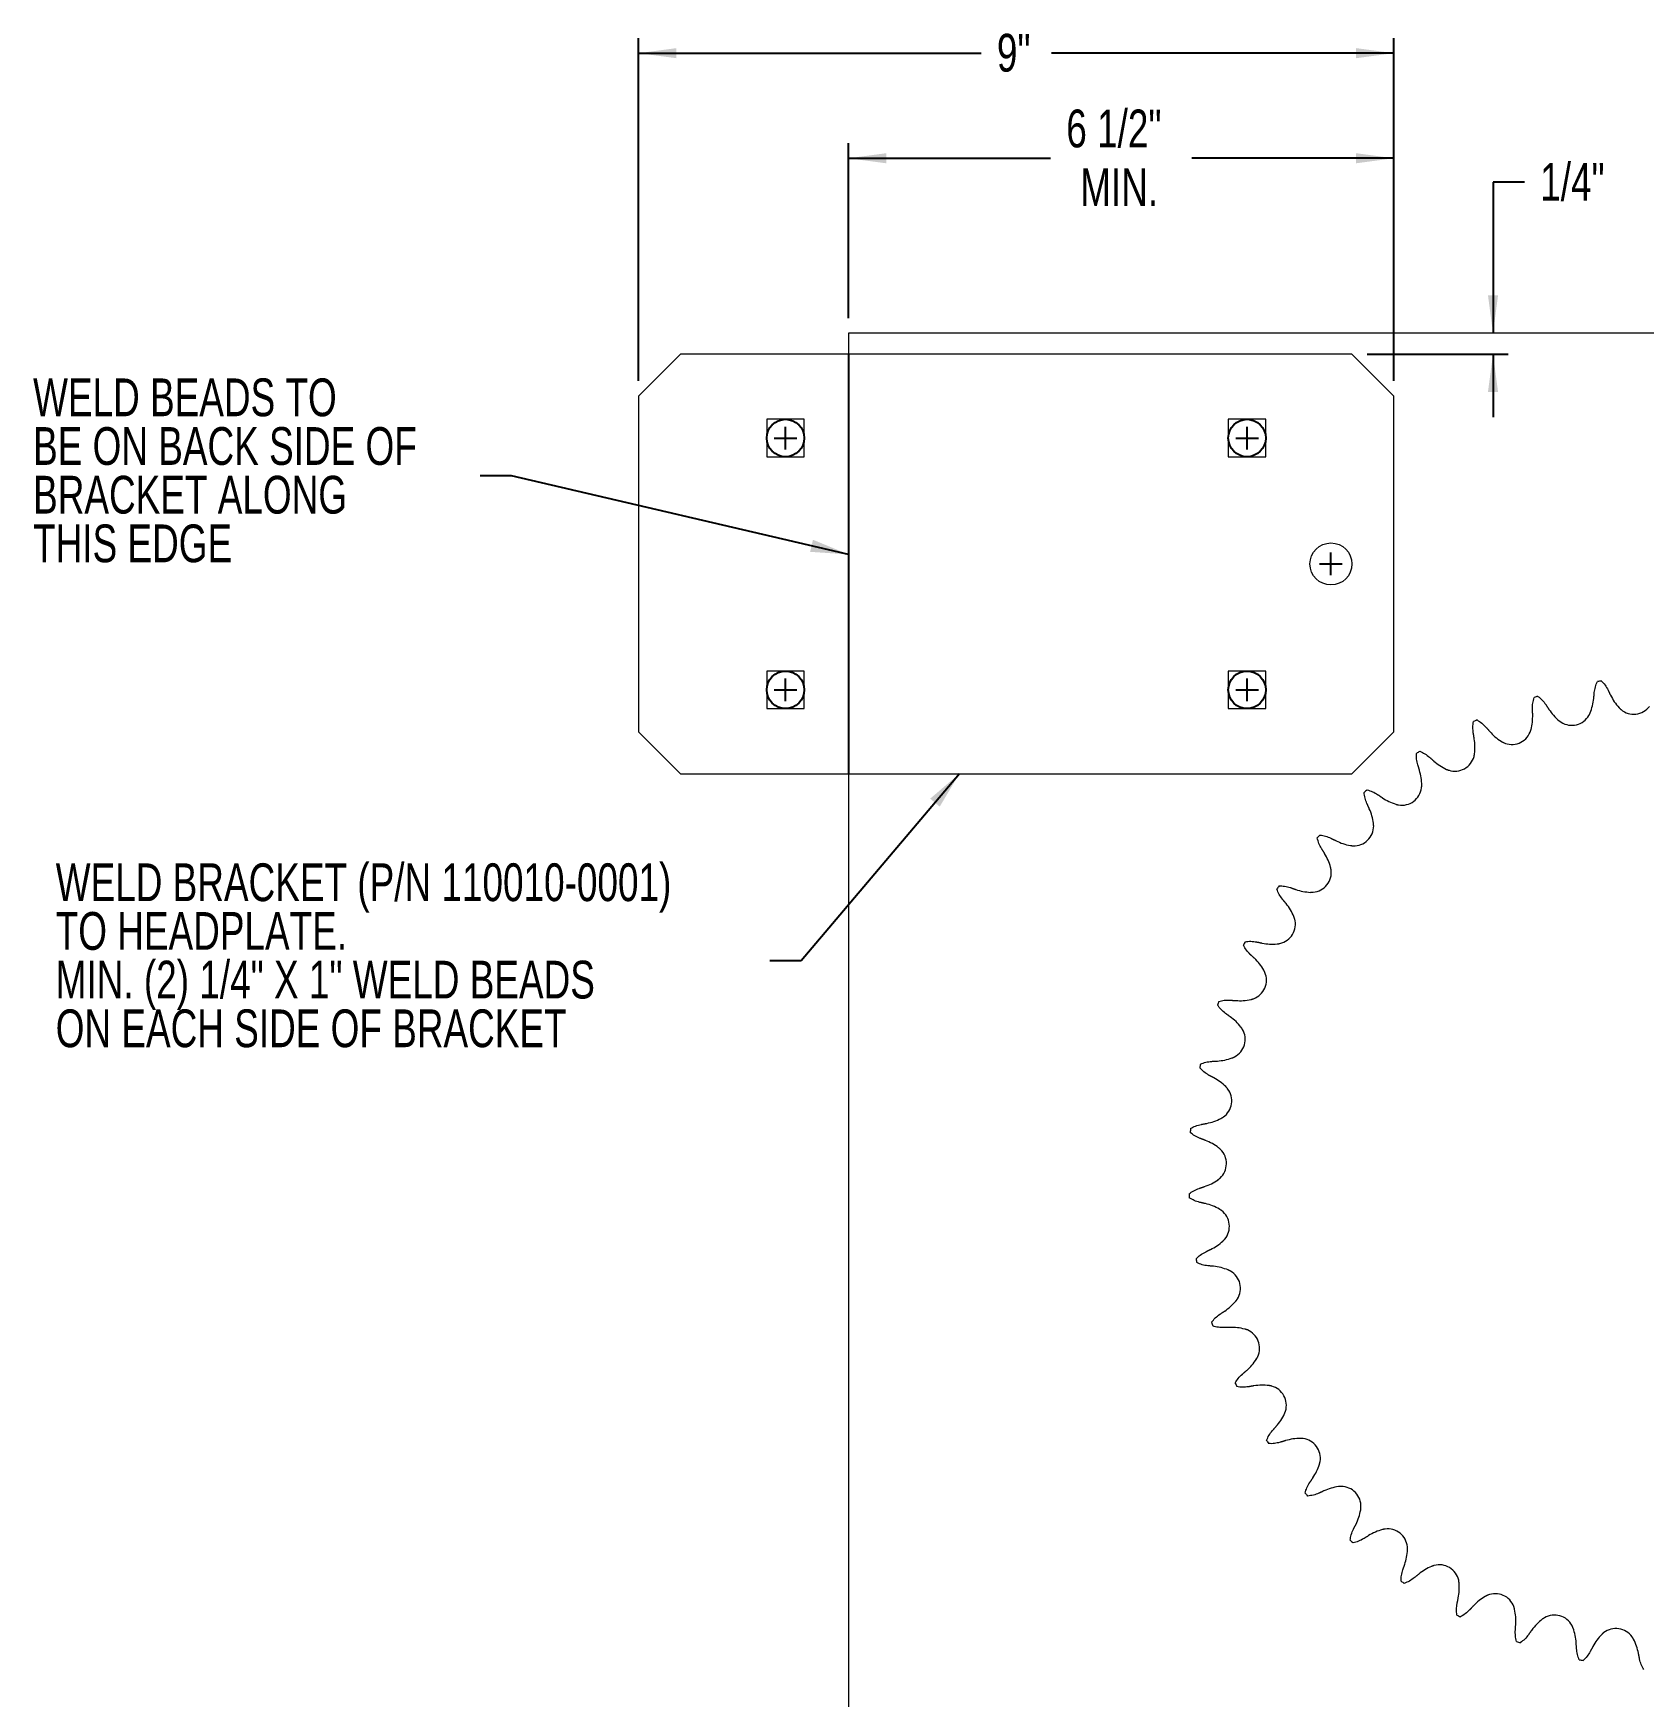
# Model space of a CAD drawing. Header units: inches. Extents: x 22.7 to 32.8, y 7.5 to 17.7.
# Drawn here: x 22.74 to 29.13, y 11.08 to 17.68 of the extents above; entities that cross this region are included whole.
import ezdxf
from ezdxf.lldxf.tags import DXFTag

# ---------------------------------------------------------------- set-up
doc = ezdxf.new("R2010")
doc.units = ezdxf.units.IN
doc.header["$MEASUREMENT"] = 0
doc.layers.add('DIM', color=1, linetype='Continuous')
doc.layers.add('HID', color=1, linetype='HIDDEN')
doc.styles.add('SLDTEXTSTYLE0', font='ARIAL.TTF', dxfattribs={"width": 0.7})
doc.styles.get("Standard").update_dxf_attribs({"font": 'ARIAL.TTF'})
tags = doc.linetypes.add('HIDDEN', pattern=[0.075, 0.05, -0.025]).pattern_tags.tags
tags[6:7] = [DXFTag(74, 4), DXFTag(75, 0), DXFTag(340, '0'), DXFTag(46, 1.0), DXFTag(50, 0.0), DXFTag(44, 0.0), DXFTag(45, 0.0)]
tags[4:5] = [DXFTag(74, 4), DXFTag(75, 0), DXFTag(340, '0'), DXFTag(46, 1.0), DXFTag(50, 0.0), DXFTag(44, 0.0), DXFTag(45, 0.0)]
doc.dimstyles.new('SLDDIMSTYLE0', dxfattribs={"dimtxt": 0.15, "dimasz": 0.15, "dimexe": 0, "dimexo": 0.0625, "dimgap": 0.0375, "dimtad": 0, "dimtih": 1, "dimtoh": 1, "dimdec": 3, "dimlfac": 3, "dimrnd": 1e-09, "dimzin": 12, "dimdsep": 46, "dimtxsty": 'SLDTEXTSTYLE0', "dimsah": 1, "dimcen": 0.09, "dimadec": 0, "dimazin": 0, "dimtfac": 1, "dimtdec": 3, "dimtofl": 0, "dimtmove": 0, "dimatfit": 3, "dimfxl": 0, "dimtolj": 1, "dimtzin": 12, "dimarcsym": 0})
doc.dimstyles.new('SLDDIMSTYLE1', dxfattribs={"dimtxt": 0.15, "dimasz": 0.15, "dimexe": 0, "dimexo": 0.0625, "dimgap": 0.0375, "dimtad": 0, "dimtih": 1, "dimtoh": 1, "dimdec": 3, "dimlfac": 3, "dimrnd": 1e-09, "dimzin": 12, "dimdsep": 46, "dimtxsty": 'SLDTEXTSTYLE0', "dimsah": 1, "dimcen": 0.09, "dimadec": 0, "dimazin": 0, "dimtfac": 1, "dimtdec": 3, "dimtofl": 0, "dimtmove": 0, "dimatfit": 3, "dimfxl": 0, "dimtolj": 1, "dimtzin": 12, "dimarcsym": 0})
doc.dimstyles.new('SLDDIMSTYLE2', dxfattribs={"dimtxt": 0.15, "dimasz": 0.15, "dimexe": 0, "dimexo": 0.0625, "dimgap": 0.0375, "dimtad": 0, "dimtih": 1, "dimtoh": 1, "dimdec": 0, "dimrnd": 1e-09, "dimzin": 0, "dimdsep": 46, "dimtxsty": 'Standard', "dimsah": 1, "dimcen": 0.09, "dimadec": 0, "dimazin": 0, "dimtfac": 1, "dimtdec": 0, "dimtofl": 0, "dimtmove": 0, "dimatfit": 3, "dimfxl": 0, "dimtolj": 1, "dimtzin": 0, "dimarcsym": 0})

# ---------------------------------------------------------------- blocks, each defined once
blk = doc.blocks.new('*D6')
at = {"layer": 'DIM'}
for p, q in [((25.1406, 16.3025), (25.1406, 17.6643)), ((28.1406, 16.3025), (28.1406, 17.6643)), ((25.1406, 17.6043), (26.5011, 17.6043)), ((28.1406, 17.6043), (26.78, 17.6043))]:
    blk.add_line(p, q, dxfattribs=at)
for points in [[(25.1406, 17.6043), (25.2906, 17.5843), (25.2906, 17.6243)], [(28.1406, 17.6043), (27.9906, 17.6243), (27.9906, 17.5843)]]:
    blk.add_solid(points, dxfattribs=at)
at = {"layer": 'DIM', "insert": (26.5636, 17.6811), "char_height": 0.15, "attachment_point": 1, "style": 'SLDTEXTSTYLE0'}
blk.add_mtext('9"', dxfattribs=at)
blk = doc.blocks.new('*D7')
at = {"layer": 'DIM'}
for p, q in [((25.9739, 16.5525), (25.9739, 17.247)), ((28.1406, 16.3025), (28.1406, 17.247)), ((25.9739, 17.187), (26.7768, 17.187)), ((28.1406, 17.187), (27.3377, 17.187))]:
    blk.add_line(p, q, dxfattribs=at)
for points in [[(25.9739, 17.187), (26.1239, 17.167), (26.1239, 17.207)], [(28.1406, 17.187), (27.9906, 17.207), (27.9906, 17.167)]]:
    blk.add_solid(points, dxfattribs=at)
at = {"layer": 'DIM', "char_height": 0.15, "attachment_point": 1, "style": 'SLDTEXTSTYLE0'}
for s, insert in [('6 1/2"', (26.8393, 17.3803)), ('MIN.', (26.8945, 17.1472))]:
    blk.add_mtext(s, dxfattribs=dict(at, insert=insert))
blk = doc.blocks.new('*D8')
at = {"layer": 'DIM'}
for p, q in [((28.6593, 17.0918), (28.5343, 17.0918)), ((28.5343, 17.0918), (28.5343, 16.4925)), ((28.0339, 16.4092), (28.5943, 16.4092)), ((28.5343, 16.4092), (28.5343, 16.1592))]:
    blk.add_line(p, q, dxfattribs=at)
for points in [[(28.5343, 16.4925), (28.5543, 16.6425), (28.5143, 16.6425)], [(28.5343, 16.4092), (28.5143, 16.2592), (28.5543, 16.2592)]]:
    blk.add_solid(points, dxfattribs=at)
at = {"layer": 'DIM', "insert": (28.7218, 17.1686), "char_height": 0.15, "attachment_point": 1, "style": 'SLDTEXTSTYLE0'}
blk.add_mtext('1/4"', dxfattribs=at)
blk = doc.blocks.new('SW_NOTE_2')
at = {"layer": 'DIM', "color": 0, "char_height": 0.15, "attachment_point": 1, "style": 'SLDTEXTSTYLE0'}
for s, insert in [('WELD BRACKET (P/N 110010-0001)', (-2.8366, 0.3868)), ('TO HEADPLATE.', (-2.8366, 0.1935)), ('MIN. (2) 1/4" X 1" WELD BEADS', (-2.8366, 0.0002)), ('ON EACH SIDE OF BRACKET', (-2.8366, -0.1932))]:
    blk.add_mtext(s, dxfattribs=dict(at, insert=insert))
blk = doc.blocks.new('SW_NOTE_3')
at = {"layer": 'DIM', "color": 0, "char_height": 0.15, "attachment_point": 1, "style": 'SLDTEXTSTYLE0'}
for s, insert in [('WELD BEADS TO', (-1.7756, 0.3869)), ('BE ON BACK SIDE OF', (-1.7756, 0.1936)), ('BRACKET ALONG', (-1.7756, 0.0002)), ('THIS EDGE', (-1.7756, -0.1931))]:
    blk.add_mtext(s, dxfattribs=dict(at, insert=insert))

msp = doc.modelspace()

# ---------------------------------------------------------------- linework, layer by layer
at = {"color": 7, "linetype": 'Continuous', "lineweight": 15}
for p, q in [((25.97389, 16.49251), (25.97389, 16.40918)), ((32.80722, 16.49251), (25.97389, 16.49251)), ((25.30722, 16.40918), (25.14055, 16.24251)), ((25.30722, 16.40918), (25.14055, 16.24251)), ((27.97389, 16.40918), (25.30722, 16.40918)), ((27.97389, 16.40918), (25.30722, 16.40918)), ((28.14055, 16.24251), (27.97389, 16.40918)), ((28.14055, 16.24251), (27.97389, 16.40918)), ((25.14055, 16.24251), (25.14055, 14.90918)), ((25.14055, 16.24251), (25.14055, 14.90918)), ((28.14055, 14.90918), (28.14055, 16.24251)), ((28.14055, 14.90918), (28.14055, 16.24251)), ((25.64955, 16.15018), (25.64955, 16.00151)), ((25.79822, 16.15018), (25.64955, 16.15018)), ((25.64955, 16.15018), (25.64955, 16.00151)), ((25.79822, 16.15018), (25.64955, 16.15018)), ((25.79822, 16.00151), (25.79822, 16.15018)), ((25.79822, 16.00151), (25.79822, 16.15018)), ((27.48289, 16.15018), (27.48289, 16.00151)), ((27.63155, 16.15018), (27.48289, 16.15018)), ((27.48289, 16.15018), (27.48289, 16.00151)), ((27.63155, 16.15018), (27.48289, 16.15018)), ((27.63155, 16.00151), (27.63155, 16.15018)), ((27.63155, 16.00151), (27.63155, 16.15018)), ((25.64955, 16.00151), (25.79822, 16.00151)), ((25.64955, 16.00151), (25.79822, 16.00151)), ((27.48289, 16.00151), (27.63155, 16.00151)), ((27.48289, 16.00151), (27.63155, 16.00151)), ((25.79822, 15.15018), (25.64955, 15.15018)), ((25.64955, 15.15018), (25.64955, 15.00151)), ((25.79822, 15.15018), (25.64955, 15.15018)), ((25.64955, 15.15018), (25.64955, 15.00151)), ((25.79822, 15.00151), (25.79822, 15.15018)), ((25.79822, 15.00151), (25.79822, 15.15018)), ((27.48289, 15.15018), (27.48289, 15.00151)), ((27.63155, 15.15018), (27.48289, 15.15018)), ((27.48289, 15.15018), (27.48289, 15.00151)), ((27.63155, 15.15018), (27.48289, 15.15018)), ((27.63155, 15.00151), (27.63155, 15.15018)), ((27.63155, 15.00151), (27.63155, 15.15018)), ((25.64955, 15.00151), (25.79822, 15.00151)), ((25.64955, 15.00151), (25.79822, 15.00151)), ((27.48289, 15.00151), (27.63155, 15.00151)), ((27.48289, 15.00151), (27.63155, 15.00151)), ((25.14055, 14.90918), (25.30722, 14.74251)), ((25.14055, 14.90918), (25.30722, 14.74251)), ((27.97389, 14.74251), (28.14055, 14.90918)), ((27.97389, 14.74251), (28.14055, 14.90918)), ((25.30722, 14.74251), (27.97389, 14.74251)), ((25.30722, 14.74251), (27.97389, 14.74251)), ((25.97389, 14.74251), (25.97389, 9.15918))]:
    msp.add_line(p, q, dxfattribs=at)
for centre in [(25.72389, 16.07585), (27.55722, 16.07585), (25.72389, 15.07585), (27.55722, 15.07585)]:
    msp.add_circle(centre, 0.07433)
msp.add_circle((27.89055, 15.57585), 0.08333, dxfattribs=at)
msp.add_circle((27.89055, 15.57585), 0.08333, dxfattribs=at)
for centre, radius, start, end in [((29.30722, 13.15918), 1.98213, 99.957198, 100.40748), ((29.30722, 13.15918), 1.98213, 107.457198, 107.90748), ((29.09311, 15.05837), 0.07906, 230.476441, 322.388237), ((29.30722, 13.15918), 1.98213, 114.957198, 115.40748), ((28.84704, 15.01418), 0.07906, 237.976441, 329.888237), ((28.60886, 14.93824), 0.07906, 245.476441, 337.388237), ((29.30722, 13.15918), 1.98213, 122.457198, 122.90748), ((28.38262, 14.83187), 0.07906, 252.976441, 344.888237), ((29.30722, 13.15918), 1.98213, 129.957198, 130.40748), ((28.1722, 14.69687), 0.07906, 260.476441, 352.388237), ((27.9812, 14.53556), 0.07906, 267.976441, 359.888237), ((29.30722, 13.15918), 1.98213, 137.457198, 137.90748), ((27.81289, 14.35071), 0.07906, 275.476441, 7.388237), ((29.30722, 13.15918), 1.98213, 144.957198, 145.40748), ((27.67015, 14.14547), 0.07906, 282.976441, 14.888237), ((29.30722, 13.15918), 1.98213, 152.457198, 152.90748), ((27.55542, 13.92335), 0.07906, 290.476441, 22.388237), ((29.30722, 13.15918), 1.98213, 159.957198, 160.40748), ((27.47066, 13.68815), 0.07906, 297.976441, 29.888237), ((29.30722, 13.15918), 1.98213, 167.457198, 167.90748), ((27.41733, 13.44391), 0.07906, 305.476441, 37.388237), ((29.30722, 13.15918), 1.98213, 174.957198, 175.40748), ((27.39633, 13.19479), 0.07906, 312.976441, 44.888237), ((29.30722, 13.15918), 1.98213, 182.457198, 182.90748), ((27.40803, 12.94506), 0.07906, 320.476441, 52.388237), ((29.30722, 13.15918), 1.98213, 189.957198, 190.40748), ((27.45222, 12.699), 0.07906, 327.976441, 59.888237), ((29.30722, 13.15918), 1.98213, 197.457198, 197.90748), ((27.52816, 12.46081), 0.07906, 335.476441, 67.388237), ((29.30722, 13.15918), 1.98213, 204.957198, 205.40748), ((27.63453, 12.23457), 0.07906, 342.976441, 74.888237), ((29.30722, 13.15918), 1.98213, 212.457198, 212.90748), ((27.76953, 12.02415), 0.07906, 350.476441, 82.388237), ((27.93083, 11.83316), 0.07906, 357.976441, 89.888237), ((29.30722, 13.15918), 1.98213, 219.957198, 220.40748), ((29.30722, 13.15918), 1.98213, 227.457198, 227.90748), ((28.11569, 11.66485), 0.07906, 5.476441, 97.388237), ((28.32093, 11.5221), 0.07906, 12.976441, 104.888237), ((29.30722, 13.15918), 1.98213, 234.957198, 235.40748), ((28.54305, 11.40737), 0.07906, 20.476441, 112.388237), ((29.30722, 13.15918), 1.98213, 242.457198, 242.90748), ((28.77825, 11.32262), 0.07906, 27.976441, 119.888237), ((29.30722, 13.15918), 1.98213, 249.957198, 250.40748), ((29.02249, 11.26928), 0.07906, 35.476441, 127.388237), ((29.30722, 13.15918), 1.98213, 257.457198, 257.90748)]:
    msp.add_arc(centre, radius, start, end, dxfattribs=at)
for points in [[(28.93454, 15.04216), (28.93672, 15.06494)], [(28.99137, 15.07475), (29.00135, 15.05416)], [(28.69195, 14.97741), (28.69114, 15.00028)], [(28.74404, 15.01714), (28.75662, 14.99802)], [(29.03499, 15.00478), (29.04279, 14.99739)], [(28.79642, 14.95345), (28.80512, 14.94715)], [(28.91543, 14.97451), (28.92018, 14.98415)], [(28.45988, 14.88154), (28.4561, 14.90411)], [(28.50634, 14.92773), (28.52131, 14.91042)], [(28.56659, 14.87143), (28.57604, 14.86631)], [(28.68184, 14.90784), (28.68528, 14.91802)], [(28.28235, 14.80807), (28.29945, 14.79286)], [(28.45894, 14.81125), (28.46103, 14.8218)], [(28.24232, 14.75621), (28.23562, 14.77809)], [(28.34943, 14.76011), (28.35947, 14.75627)], [(28.25056, 14.6864), (28.25125, 14.69712)], [(28.04298, 14.60355), (28.03348, 14.62437)], [(28.0759, 14.66019), (28.09483, 14.64734)], [(28.14866, 14.6214), (28.15912, 14.6189)], [(28.06026, 14.53541), (28.05955, 14.54613)], [(27.89051, 14.48663), (27.91096, 14.47636)], [(27.86526, 14.42617), (27.85313, 14.44558)], [(27.96772, 14.45766), (27.97841, 14.45656)], [(27.89129, 14.36087), (27.88919, 14.37141)], [(27.72936, 14.29035), (27.75098, 14.28285)], [(27.80969, 14.27172), (27.82043, 14.27201)], [(27.71222, 14.22712), (27.69766, 14.24477)], [(27.74655, 14.16578), (27.74309, 14.17595)], [(27.59521, 14.07472), (27.61763, 14.0701)], [(27.58648, 14.00979), (27.56973, 14.0254)], [(27.67729, 14.06673), (27.6879, 14.06843)], [(27.62851, 13.95346), (27.62375, 13.96309)], [(27.49036, 13.84343), (27.51318, 13.84177)], [(27.57277, 13.84622), (27.58307, 13.84928)], [(27.49017, 13.77791), (27.47153, 13.7912)], [(27.5392, 13.72755), (27.53323, 13.73648)], [(27.49793, 13.61395), (27.50774, 13.61833)], [(27.42495, 13.53545), (27.40474, 13.54619)], [(27.41659, 13.60043), (27.43943, 13.60176)], [(27.48014, 13.49191), (27.47305, 13.49999)], [(27.37517, 13.34988), (27.39764, 13.35418)], [(27.45405, 13.3739), (27.46321, 13.37953)], [(27.39194, 13.28654), (27.37051, 13.29455)], [(27.45234, 13.25058), (27.44426, 13.25766)], [(27.36681, 13.09606), (27.38853, 13.10326)], [(27.44188, 13.13018), (27.45022, 13.13695)], [(27.3917, 13.03546), (27.3694, 13.0406)], [(27.45628, 13.00769), (27.44734, 13.01366)], [(27.46162, 12.88695), (27.46901, 12.89475)], [(27.39165, 12.84333), (27.41224, 12.8533)], [(27.42424, 12.78649), (27.40146, 12.78868)], [(27.49189, 12.76739), (27.48225, 12.77214)], [(27.51295, 12.64838), (27.51925, 12.65708)], [(27.44926, 12.59599), (27.46838, 12.60858)], [(27.48899, 12.5439), (27.46612, 12.5431)], [(27.55856, 12.53379), (27.54838, 12.53724)], [(27.59497, 12.41855), (27.60008, 12.428)], [(27.53867, 12.3583), (27.55598, 12.37327)], [(27.58486, 12.31184), (27.56229, 12.30806)], [(27.65514, 12.3109), (27.6446, 12.31299)], [(27.70629, 12.20139), (27.71013, 12.21143)], [(27.65833, 12.13431), (27.67354, 12.15141)], [(27.71019, 12.09428), (27.68831, 12.08758)], [(27.78, 12.10252), (27.76928, 12.10321)], [(27.845, 12.00062), (27.8475, 12.01107)], [(27.80621, 11.92785), (27.81906, 11.94679)], [(27.86285, 11.89493), (27.84203, 11.88544)], [(27.93099, 11.91221), (27.92027, 11.9115)], [(28.00873, 11.81968), (28.00984, 11.83036)], [(27.97977, 11.74247), (27.99004, 11.76292)], [(28.04023, 11.71722), (28.02082, 11.70509)], [(28.10552, 11.74325), (28.09499, 11.74114)], [(28.19468, 11.66165), (28.19439, 11.67239)], [(28.17605, 11.58132), (28.18355, 11.60294)], [(28.23928, 11.56418), (28.22163, 11.54962)], [(28.30062, 11.59851), (28.29045, 11.59505)], [(28.39967, 11.52924), (28.39797, 11.53986)], [(28.39168, 11.44717), (28.3963, 11.46958)], [(28.45661, 11.43843), (28.441, 11.42169)], [(28.51294, 11.48047), (28.50331, 11.47571)], [(28.62018, 11.42473), (28.61712, 11.43503)], [(28.62297, 11.34231), (28.62463, 11.36514)], [(28.73885, 11.39116), (28.72992, 11.38518)], [(28.68849, 11.34213), (28.6752, 11.32349)], [(28.85245, 11.34989), (28.84807, 11.3597)], [(28.97449, 11.3321), (28.96641, 11.32501)], [(29.0925, 11.30601), (29.08687, 11.31517)], [(28.86597, 11.26855), (28.86464, 11.29139)], [(28.93095, 11.27691), (28.92021, 11.2567)], [(29.11652, 11.22713), (29.11222, 11.2496)]]:
    msp.add_open_spline(points, degree=1, dxfattribs=at)
for points, knots in [([(28.93672, 15.06494), (28.93781, 15.07249), (28.94001, 15.08785), (28.94607, 15.10168), (28.94915, 15.1087)], [0, 0, 0, 0, 0.4920594, 1, 1, 1, 1]), ([(28.96449, 15.11145), (28.96966, 15.10612), (28.98017, 15.09528), (28.9876, 15.08167), (28.99137, 15.07475)], [0, 0, 0, 0, 0.49244001, 1, 1, 1, 1]), ([(28.69114, 15.00028), (28.69123, 15.00791), (28.69141, 15.02342), (28.69562, 15.03792), (28.69775, 15.04528)], [0, 0, 0, 0, 0.4920613, 1, 1, 1, 1]), ([(28.71259, 15.05002), (28.71842, 15.0454), (28.73025, 15.03603), (28.7394, 15.0235), (28.74404, 15.01714)], [0, 0, 0, 0, 0.4924418, 1, 1, 1, 1]), ([(28.75662, 14.99802), (28.76227, 14.99006), (28.77376, 14.97387), (28.78879, 14.96033), (28.79642, 14.95345)], [0, 0, 0, 0, 0.4919912, 1, 1, 1, 1]), ([(28.92018, 14.98415), (28.92361, 14.9935), (28.93059, 15.01248), (28.93321, 15.03216), (28.93454, 15.04216)], [0, 0, 0, 0, 0.4922068, 1, 1, 1, 1]), ([(29.00135, 15.05416), (29.00591, 15.04553), (29.01519, 15.02798), (29.02832, 15.01259), (29.03499, 15.00478)], [0, 0, 0, 0, 0.4919926, 1, 1, 1, 1]), ([(28.4561, 14.90411), (28.45519, 14.91169), (28.45335, 14.92709), (28.45562, 14.94202), (28.45678, 14.9496)], [0, 0, 0, 0, 0.4920627, 1, 1, 1, 1]), ([(28.47088, 14.95623), (28.47726, 14.95241), (28.49021, 14.94466), (28.50091, 14.93343), (28.50634, 14.92773)], [0, 0, 0, 0, 0.49244124, 1, 1, 1, 1]), ([(28.68528, 14.91802), (28.68747, 14.92773), (28.69191, 14.94746), (28.69193, 14.96732), (28.69195, 14.97741)], [0, 0, 0, 0, 0.4922035, 1, 1, 1, 1]), ([(28.46103, 14.8218), (28.46193, 14.83171), (28.46375, 14.85185), (28.46119, 14.87154), (28.45988, 14.88154)], [0, 0, 0, 0, 0.4922049, 1, 1, 1, 1]), ([(28.52131, 14.91042), (28.52796, 14.90327), (28.54146, 14.88872), (28.55813, 14.87725), (28.56659, 14.87143)], [0, 0, 0, 0, 0.4919911, 1, 1, 1, 1]), ([(28.23562, 14.77809), (28.23373, 14.78548), (28.22989, 14.80051), (28.2302, 14.81561), (28.23036, 14.82327)], [0, 0, 0, 0, 0.4920591, 1, 1, 1, 1]), ([(28.24347, 14.83169), (28.25029, 14.82874), (28.26415, 14.82275), (28.27622, 14.81301), (28.28235, 14.80807)], [0, 0, 0, 0, 0.4924405, 1, 1, 1, 1]), ([(28.25125, 14.69712), (28.25085, 14.70707), (28.25003, 14.72727), (28.24492, 14.74646), (28.24232, 14.75621)], [0, 0, 0, 0, 0.49220581, 1, 1, 1, 1]), ([(28.29945, 14.79286), (28.30697, 14.78663), (28.32226, 14.77397), (28.34028, 14.76478), (28.34943, 14.76011)], [0, 0, 0, 0, 0.4919926, 1, 1, 1, 1]), ([(28.03348, 14.62437), (28.03064, 14.63145), (28.02487, 14.64585), (28.02321, 14.66086), (28.02236, 14.66848)], [0, 0, 0, 0, 0.4920617, 1, 1, 1, 1]), ([(28.03427, 14.67853), (28.04142, 14.6765), (28.05593, 14.67237), (28.06918, 14.66429), (28.0759, 14.66019)], [0, 0, 0, 0, 0.4924415, 1, 1, 1, 1]), ([(28.05955, 14.54613), (28.05785, 14.55594), (28.0544, 14.57587), (28.04682, 14.59422), (28.04298, 14.60355)], [0, 0, 0, 0, 0.4922054, 1, 1, 1, 1]), ([(28.09483, 14.64734), (28.10311, 14.64215), (28.11992, 14.63159), (28.13898, 14.62483), (28.14866, 14.6214)], [0, 0, 0, 0, 0.4919923, 1, 1, 1, 1]), ([(27.85313, 14.44558), (27.84939, 14.45223), (27.84179, 14.46575), (27.83819, 14.48041), (27.83635, 14.48786)], [0, 0, 0, 0, 0.4920612, 1, 1, 1, 1]), ([(27.84684, 14.49938), (27.85419, 14.4983), (27.86913, 14.4961), (27.88331, 14.48982), (27.89051, 14.48663)], [0, 0, 0, 0, 0.4924418, 1, 1, 1, 1]), ([(27.91096, 14.47636), (27.91984, 14.47229), (27.93789, 14.46402), (27.95767, 14.45981), (27.96772, 14.45766)], [0, 0, 0, 0, 0.4919918, 1, 1, 1, 1]), ([(27.88919, 14.37141), (27.88622, 14.38092), (27.8802, 14.40022), (27.87029, 14.41743), (27.86526, 14.42617)], [0, 0, 0, 0, 0.4922065, 1, 1, 1, 1]), ([(27.69766, 14.24477), (27.69309, 14.25088), (27.68379, 14.2633), (27.6783, 14.27736), (27.67551, 14.28451)], [0, 0, 0, 0, 0.4920615, 1, 1, 1, 1]), ([(27.6844, 14.2973), (27.69184, 14.29718), (27.70693, 14.29695), (27.72181, 14.29257), (27.72936, 14.29035)], [0, 0, 0, 0, 0.4924416, 1, 1, 1, 1]), ([(27.75098, 14.28285), (27.76031, 14.27997), (27.77928, 14.27412), (27.79945, 14.27253), (27.80969, 14.27172)], [0, 0, 0, 0, 0.4919921, 1, 1, 1, 1]), ([(27.74309, 14.17595), (27.73891, 14.18499), (27.73042, 14.20334), (27.71835, 14.21911), (27.71222, 14.22712)], [0, 0, 0, 0, 0.49220574, 1, 1, 1, 1]), ([(27.54973, 14.07574), (27.55712, 14.0766), (27.57211, 14.07834), (27.58744, 14.07594), (27.59521, 14.07472)], [0, 0, 0, 0, 0.4924425, 1, 1, 1, 1]), ([(27.56973, 14.0254), (27.5644, 14.03086), (27.55356, 14.04195), (27.54628, 14.05518), (27.54258, 14.0619)], [0, 0, 0, 0, 0.4920608, 1, 1, 1, 1]), ([(27.62375, 13.96309), (27.61843, 13.9715), (27.60762, 13.98859), (27.5936, 14.00265), (27.58648, 14.00979)], [0, 0, 0, 0, 0.4922066, 1, 1, 1, 1]), ([(27.61763, 14.0701), (27.62726, 14.06847), (27.64683, 14.06515), (27.66703, 14.0662), (27.67729, 14.06673)], [0, 0, 0, 0, 0.4919918, 1, 1, 1, 1]), ([(27.47153, 13.7912), (27.46553, 13.79591), (27.45334, 13.8055), (27.4444, 13.81766), (27.43985, 13.82384)], [0, 0, 0, 0, 0.4920602, 1, 1, 1, 1]), ([(27.44513, 13.8385), (27.45234, 13.84031), (27.46698, 13.844), (27.48249, 13.84362), (27.49036, 13.84343)], [0, 0, 0, 0, 0.4924407, 1, 1, 1, 1]), ([(27.51318, 13.84177), (27.52294, 13.84141), (27.54278, 13.84067), (27.56267, 13.84435), (27.57277, 13.84622)], [0, 0, 0, 0, 0.4919925, 1, 1, 1, 1]), ([(27.53323, 13.73648), (27.52685, 13.74412), (27.5139, 13.75966), (27.49816, 13.77177), (27.49017, 13.77791)], [0, 0, 0, 0, 0.492206, 1, 1, 1, 1]), ([(27.43943, 13.60176), (27.44916, 13.60268), (27.46892, 13.60454), (27.48816, 13.61078), (27.49793, 13.61395)], [0, 0, 0, 0, 0.491993, 1, 1, 1, 1]), ([(27.40474, 13.54619), (27.39818, 13.55008), (27.38484, 13.55799), (27.37438, 13.56888), (27.36907, 13.57442)], [0, 0, 0, 0, 0.4920611, 1, 1, 1, 1]), ([(27.37239, 13.58964), (27.37931, 13.59237), (27.39334, 13.59794), (27.40876, 13.59959), (27.41659, 13.60043)], [0, 0, 0, 0, 0.4924412, 1, 1, 1, 1]), ([(27.47305, 13.49999), (27.46573, 13.50673), (27.45086, 13.52044), (27.43368, 13.53039), (27.42495, 13.53545)], [0, 0, 0, 0, 0.4922055, 1, 1, 1, 1]), ([(27.33276, 13.33341), (27.33926, 13.33703), (27.35244, 13.34437), (27.36752, 13.34802), (27.37517, 13.34988)], [0, 0, 0, 0, 0.4924414, 1, 1, 1, 1]), ([(27.39764, 13.35418), (27.40716, 13.35636), (27.42652, 13.36078), (27.44478, 13.36948), (27.45405, 13.3739)], [0, 0, 0, 0, 0.4919916, 1, 1, 1, 1]), ([(27.37051, 13.29455), (27.36349, 13.29755), (27.34923, 13.30366), (27.33744, 13.31309), (27.33145, 13.31789)], [0, 0, 0, 0, 0.4920607, 1, 1, 1, 1]), ([(27.44426, 13.25766), (27.43612, 13.2634), (27.41959, 13.27505), (27.40125, 13.28267), (27.39194, 13.28654)], [0, 0, 0, 0, 0.4922046, 1, 1, 1, 1]), ([(27.32691, 13.0742), (27.33288, 13.07863), (27.34499, 13.08764), (27.35946, 13.09322), (27.36681, 13.09606)], [0, 0, 0, 0, 0.4924412, 1, 1, 1, 1]), ([(27.38853, 13.10326), (27.39768, 13.10666), (27.41629, 13.11358), (27.43326, 13.12458), (27.44188, 13.13018)], [0, 0, 0, 0, 0.491991, 1, 1, 1, 1]), ([(27.3694, 13.0406), (27.36206, 13.04266), (27.34712, 13.04685), (27.3342, 13.05467), (27.32764, 13.05864)], [0, 0, 0, 0, 0.4920624, 1, 1, 1, 1]), ([(27.44734, 13.01366), (27.43852, 13.01828), (27.42061, 13.02767), (27.40144, 13.03284), (27.3917, 13.03546)], [0, 0, 0, 0, 0.492206, 1, 1, 1, 1]), ([(27.41224, 12.8533), (27.42087, 12.85787), (27.43842, 12.86715), (27.45381, 12.88028), (27.46162, 12.88695)], [0, 0, 0, 0, 0.4919926, 1, 1, 1, 1]), ([(27.35495, 12.81644), (27.36028, 12.82162), (27.37112, 12.83213), (27.38473, 12.83956), (27.39165, 12.84333)], [0, 0, 0, 0, 0.49244001, 1, 1, 1, 1]), ([(27.40146, 12.78868), (27.3939, 12.78976), (27.37855, 12.79197), (27.36472, 12.79803), (27.3577, 12.80111)], [0, 0, 0, 0, 0.4920594, 1, 1, 1, 1]), ([(27.48225, 12.77214), (27.4729, 12.77557), (27.45392, 12.78255), (27.43424, 12.78516), (27.42424, 12.78649)], [0, 0, 0, 0, 0.4922068, 1, 1, 1, 1]), ([(27.46838, 12.60858), (27.47634, 12.61423), (27.49253, 12.62572), (27.50607, 12.64075), (27.51295, 12.64838)], [0, 0, 0, 0, 0.4919912, 1, 1, 1, 1]), ([(27.41638, 12.56455), (27.421, 12.57038), (27.43037, 12.58221), (27.4429, 12.59135), (27.44926, 12.59599)], [0, 0, 0, 0, 0.4924418, 1, 1, 1, 1]), ([(27.46612, 12.5431), (27.45849, 12.54319), (27.44298, 12.54337), (27.42848, 12.54757), (27.42112, 12.54971)], [0, 0, 0, 0, 0.4920613, 1, 1, 1, 1]), ([(27.54838, 12.53724), (27.53867, 12.53943), (27.51894, 12.54386), (27.49908, 12.54389), (27.48899, 12.5439)], [0, 0, 0, 0, 0.4922035, 1, 1, 1, 1]), ([(27.51017, 12.32284), (27.51399, 12.32922), (27.52174, 12.34217), (27.53297, 12.35287), (27.53867, 12.3583)], [0, 0, 0, 0, 0.49244124, 1, 1, 1, 1]), ([(27.55598, 12.37327), (27.56313, 12.37991), (27.57768, 12.39342), (27.58915, 12.41008), (27.59497, 12.41855)], [0, 0, 0, 0, 0.4919911, 1, 1, 1, 1]), ([(27.56229, 12.30806), (27.55471, 12.30715), (27.53931, 12.3053), (27.52438, 12.30758), (27.5168, 12.30874)], [0, 0, 0, 0, 0.4920627, 1, 1, 1, 1]), ([(27.6446, 12.31299), (27.63469, 12.31389), (27.61455, 12.31571), (27.59486, 12.31314), (27.58486, 12.31184)], [0, 0, 0, 0, 0.4922049, 1, 1, 1, 1]), ([(27.67354, 12.15141), (27.67977, 12.15893), (27.69243, 12.17422), (27.70162, 12.19224), (27.70629, 12.20139)], [0, 0, 0, 0, 0.4919926, 1, 1, 1, 1]), ([(27.63471, 12.09543), (27.63766, 12.10225), (27.64365, 12.11611), (27.65339, 12.12818), (27.65833, 12.13431)], [0, 0, 0, 0, 0.4924405, 1, 1, 1, 1]), ([(27.76928, 12.10321), (27.75933, 12.10281), (27.73913, 12.10199), (27.71994, 12.09687), (27.71019, 12.09428)], [0, 0, 0, 0, 0.49220581, 1, 1, 1, 1]), ([(27.68831, 12.08758), (27.68092, 12.08569), (27.66589, 12.08185), (27.65079, 12.08216), (27.64312, 12.08232)], [0, 0, 0, 0, 0.4920591, 1, 1, 1, 1]), ([(27.81906, 11.94679), (27.82425, 11.95506), (27.83481, 11.97187), (27.84157, 11.99094), (27.845, 12.00062)], [0, 0, 0, 0, 0.4919923, 1, 1, 1, 1]), ([(27.78787, 11.88622), (27.7899, 11.89337), (27.79403, 11.90789), (27.80211, 11.92113), (27.80621, 11.92785)], [0, 0, 0, 0, 0.4924415, 1, 1, 1, 1]), ([(27.92027, 11.9115), (27.91046, 11.90981), (27.89053, 11.90635), (27.87218, 11.89878), (27.86285, 11.89493)], [0, 0, 0, 0, 0.4922054, 1, 1, 1, 1]), ([(27.84203, 11.88544), (27.83495, 11.8826), (27.82055, 11.87683), (27.80554, 11.87517), (27.79792, 11.87432)], [0, 0, 0, 0, 0.4920617, 1, 1, 1, 1]), ([(27.99004, 11.76292), (27.99411, 11.7718), (28.00238, 11.78984), (28.00659, 11.80963), (28.00873, 11.81968)], [0, 0, 0, 0, 0.4919918, 1, 1, 1, 1]), ([(27.96702, 11.6988), (27.9681, 11.70615), (27.9703, 11.72109), (27.97658, 11.73527), (27.97977, 11.74247)], [0, 0, 0, 0, 0.4924418, 1, 1, 1, 1]), ([(28.02082, 11.70509), (28.01417, 11.70135), (28.00065, 11.69375), (27.98599, 11.69014), (27.97854, 11.68831)], [0, 0, 0, 0, 0.4920612, 1, 1, 1, 1]), ([(28.09499, 11.74114), (28.08548, 11.73818), (28.06618, 11.73216), (28.04897, 11.72225), (28.04023, 11.71722)], [0, 0, 0, 0, 0.4922065, 1, 1, 1, 1]), ([(28.18355, 11.60294), (28.18643, 11.61227), (28.19227, 11.63124), (28.19387, 11.65141), (28.19468, 11.66165)], [0, 0, 0, 0, 0.4919921, 1, 1, 1, 1]), ([(28.1691, 11.53636), (28.16922, 11.54379), (28.16945, 11.55889), (28.17383, 11.57377), (28.17605, 11.58132)], [0, 0, 0, 0, 0.4924416, 1, 1, 1, 1]), ([(28.29045, 11.59505), (28.28141, 11.59087), (28.26306, 11.58238), (28.24729, 11.57031), (28.23928, 11.56418)], [0, 0, 0, 0, 0.49220574, 1, 1, 1, 1]), ([(28.22163, 11.54962), (28.21552, 11.54504), (28.2031, 11.53575), (28.18904, 11.53026), (28.18189, 11.52747)], [0, 0, 0, 0, 0.4920615, 1, 1, 1, 1]), ([(28.3963, 11.46958), (28.39793, 11.47921), (28.40125, 11.49878), (28.4002, 11.51898), (28.39967, 11.52924)], [0, 0, 0, 0, 0.4919918, 1, 1, 1, 1]), ([(28.39066, 11.40169), (28.3898, 11.40907), (28.38806, 11.42407), (28.39046, 11.43939), (28.39168, 11.44717)], [0, 0, 0, 0, 0.4924425, 1, 1, 1, 1]), ([(28.50331, 11.47571), (28.4949, 11.47039), (28.47781, 11.45958), (28.46375, 11.44555), (28.45661, 11.43843)], [0, 0, 0, 0, 0.4922066, 1, 1, 1, 1]), ([(28.441, 11.42169), (28.43554, 11.41636), (28.42445, 11.40552), (28.41122, 11.39824), (28.4045, 11.39454)], [0, 0, 0, 0, 0.4920608, 1, 1, 1, 1]), ([(28.62463, 11.36514), (28.62499, 11.3749), (28.62572, 11.39474), (28.62205, 11.41463), (28.62018, 11.42473)], [0, 0, 0, 0, 0.4919925, 1, 1, 1, 1]), ([(28.72992, 11.38518), (28.72228, 11.37881), (28.70674, 11.36586), (28.69463, 11.35012), (28.68849, 11.34213)], [0, 0, 0, 0, 0.492206, 1, 1, 1, 1]), ([(28.6279, 11.29709), (28.62609, 11.3043), (28.6224, 11.31894), (28.62278, 11.33444), (28.62297, 11.34231)], [0, 0, 0, 0, 0.4924407, 1, 1, 1, 1]), ([(28.6752, 11.32349), (28.67048, 11.31749), (28.6609, 11.3053), (28.64873, 11.29635), (28.64256, 11.29181)], [0, 0, 0, 0, 0.4920602, 1, 1, 1, 1]), ([(28.86464, 11.29139), (28.86372, 11.30111), (28.86186, 11.32088), (28.85562, 11.34012), (28.85245, 11.34989)], [0, 0, 0, 0, 0.491993, 1, 1, 1, 1]), ([(28.96641, 11.32501), (28.95967, 11.31769), (28.94596, 11.30282), (28.936, 11.28564), (28.93095, 11.27691)], [0, 0, 0, 0, 0.4922055, 1, 1, 1, 1]), ([(29.11222, 11.2496), (29.11004, 11.25912), (29.10562, 11.27847), (29.09692, 11.29673), (29.0925, 11.30601)], [0, 0, 0, 0, 0.4919916, 1, 1, 1, 1]), ([(28.87676, 11.22435), (28.87402, 11.23126), (28.86846, 11.2453), (28.86681, 11.26072), (28.86597, 11.26855)], [0, 0, 0, 0, 0.4924412, 1, 1, 1, 1]), ([(28.92021, 11.2567), (28.91632, 11.25014), (28.90841, 11.23679), (28.89752, 11.22634), (28.89198, 11.22103)], [0, 0, 0, 0, 0.4920611, 1, 1, 1, 1]), ([(29.13299, 11.18472), (29.12937, 11.19121), (29.12203, 11.2044), (29.11838, 11.21947), (29.11652, 11.22713)], [0, 0, 0, 0, 0.4924414, 1, 1, 1, 1])]:
    msp.add_open_spline(points, degree=3, knots=knots, dxfattribs=at)
at = {"layer": 'DIM'}
for p, q in [((25.72389, 16.03085), (25.72389, 16.12085)), ((27.55722, 16.03085), (27.55722, 16.12085)), ((25.67889, 16.07585), (25.76889, 16.07585)), ((27.51222, 16.07585), (27.60222, 16.07585)), ((27.89055, 15.53085), (27.89055, 15.62085)), ((27.84555, 15.57585), (27.93555, 15.57585)), ((25.67889, 15.07585), (25.76889, 15.07585)), ((25.72389, 15.03085), (25.72389, 15.12085)), ((27.51222, 15.07585), (27.60222, 15.07585)), ((27.55722, 15.03085), (27.55722, 15.12085))]:
    msp.add_line(p, q, dxfattribs=at)
at = {"layer": 'HID'}
msp.add_line((25.97352, 16.40918), (25.97352, 14.74251), dxfattribs=at)

# ---------------------------------------------------------------- block references
at = {"layer": 'DIM'}
for name, p in [('SW_NOTE_3', (24.51079, 15.92565)), ('SW_NOTE_2', (25.66167, 13.99997))]:
    msp.add_blockref(name, p, dxfattribs=at)

# ---------------------------------------------------------------- dimensions: what is measured, and where the dimension line sits
dim = msp.add_linear_dim(base=(28.14055, 17.60431), p1=(25.14055, 16.24251), p2=(28.14055, 16.24251), dimstyle='SLDDIMSTYLE0', dxfattribs=at)
dim.commit()
dim.dimension.update_dxf_attribs({"geometry": '*D6', "text_midpoint": (26.64055, 17.60431)})
dim = msp.add_linear_dim(base=(28.14055, 17.18695), p1=(25.97389, 16.49251), p2=(28.14055, 16.24251), text='<>\\PMIN.', dimstyle='SLDDIMSTYLE0', dxfattribs=at)
dim.commit()
dim.dimension.update_dxf_attribs({"geometry": '*D7', "text_midpoint": (27.05722, 17.18695)})
dim = msp.add_linear_dim(base=(28.53428, 16.49251), p1=(27.97389, 16.40918), p2=(25.97389, 16.49251), angle=90, dimstyle='SLDDIMSTYLE1', dxfattribs=at)
dim.commit()
dim.dimension.update_dxf_attribs({"geometry": '*D8', "text_midpoint": (28.53428, 17.09183)})

# ---------------------------------------------------------------- leaders
for points in [[(25.97352, 15.61384), (24.63579, 15.92565), (24.51079, 15.92565)], [(26.41442, 14.74251), (25.78667, 13.99997), (25.66167, 13.99997)]]:
    msp.add_leader(points, dimstyle='SLDDIMSTYLE2', override={"dimscale": 1, "dimgap": 0.0375, "dimtad": 0, "dimclrd": 0}, dxfattribs=at)

doc.saveas('drawing.dxf')
